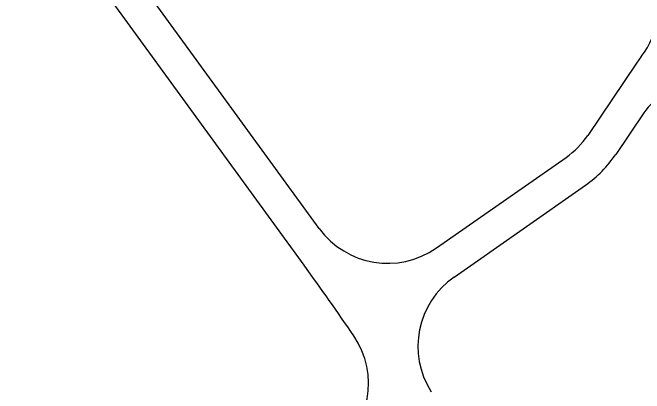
# Model space of a CAD drawing. Header units: millimetres. Extents: x 152904052 to 153933663, y 538271515 to 539240469.
# Drawn here: x 153545654 to 153547144, y 539105988 to 539106887 of the extents above; entities that cross this region are included whole.
import ezdxf

# ---------------------------------------------------------------- set-up
doc = ezdxf.new("R2010")
doc.units = ezdxf.units.MM
doc.layers.add('BORD', color=7, linetype='Continuous')

msp = doc.modelspace()

# ---------------------------------------------------------------- linework, layer by layer
at = {"layer": 'BORD', "color": 133, "ltscale": 10}
msp.add_line((153547136.5, 539106782.8), (153547125.7, 539106766.9), dxfattribs=at)
for points in [[(153546377.4, 539106377), (153544938.9, 539108355.3, 0.027102), (153544591.3, 539108782.7), (153544506.5, 539108876)], [(153546459, 539106123.3, 0.007833), (153546341.7, 539106290), (153544874.2, 539108308.3, 0.027102), (153544532, 539108728.9)], [(153547136.5, 539106782.8, 0.351794), (153547140.7, 539106970.6)], [(153547378.9, 539106665.5, 0.488329), (153547142.9, 539106649.6)], [(153546959.5, 539106544.8, 0.091538), (153547010.5, 539106596.6)], [(153547005.4, 539106479.3, 0.091538), (153547076.7, 539106551.8)], [(153546377.4, 539106377, 0.409), (153546653.8, 539106330.8)], [(153546695.5, 539106262.3, 0.400905), (153546641.4, 539105991.4)]]:
    msp.add_lwpolyline(points, format="xyb", dxfattribs=at)
for points in [[(153547125.7, 539106766.9), (153547010.5, 539106596.6)], [(153547142.9, 539106649.6), (153547076.7, 539106551.8)], [(153546653.8, 539106330.8), (153546959.5, 539106544.8)], [(153546695.5, 539106262.3), (153547005.4, 539106479.3)]]:
    msp.add_lwpolyline(points, dxfattribs=at)
at = {"layer": 'BORD', "color": 133, "ltscale": 10, "flags": 128}
msp.add_lwpolyline([(153546408.3, 539105847, 0.410265), (153546459, 539106123.3)], format="xyb", dxfattribs=at)

doc.saveas('drawing.dxf')
